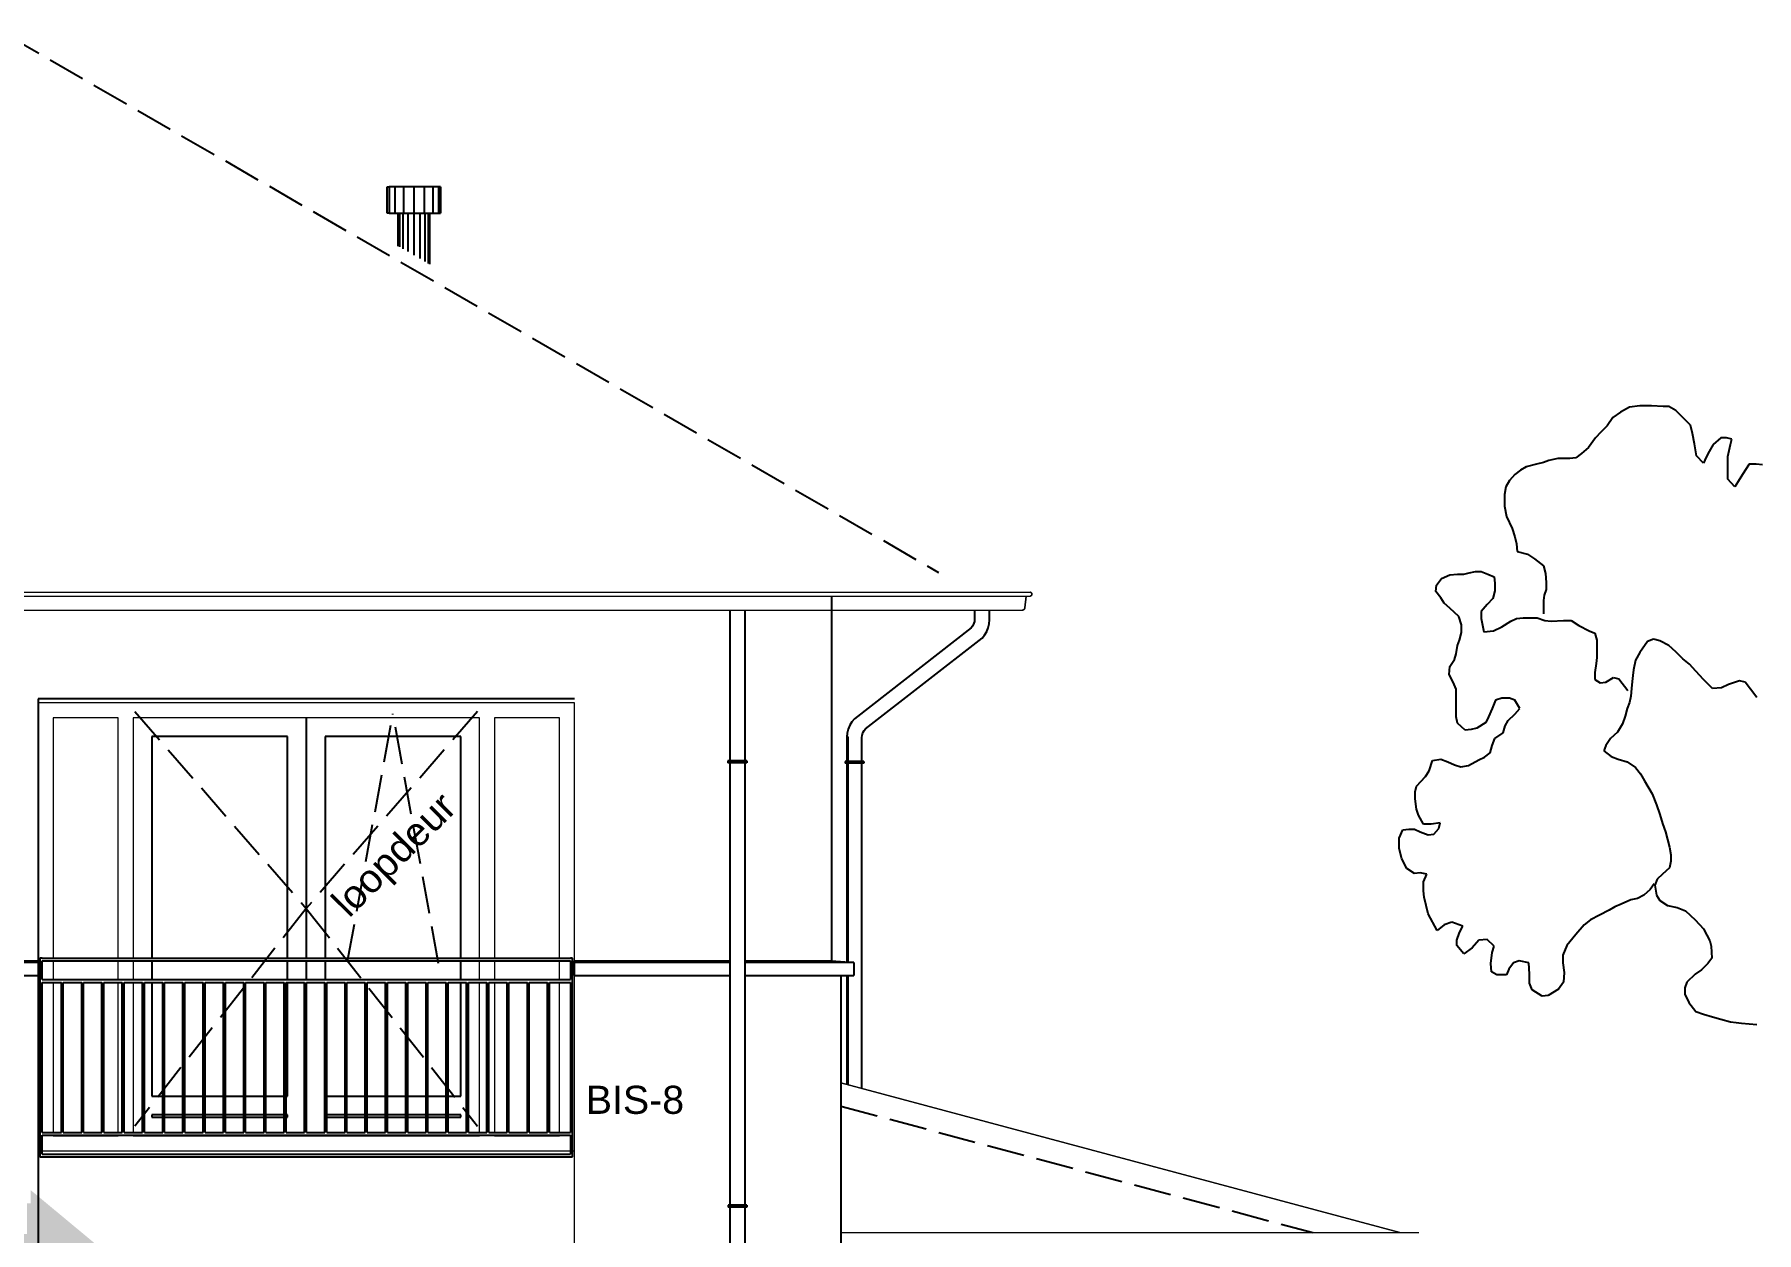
# Model space of a CAD drawing. Header units: millimetres. Extents: x 0 to 1200, y 0 to 841.
# Drawn here: x 693.2 to 785, y 697.4 to 761.3 of the extents above; entities that cross this region are included whole.
import ezdxf

# ---------------------------------------------------------------- set-up
doc = ezdxf.new("R2010")
doc.units = ezdxf.units.MM
doc.linetypes.add('PUNKT2_S9', pattern=[1, 0, -1])
doc.linetypes.add('VERDECKT2_S2', pattern=[2.7, 2, -0.7])
doc.layers.add('Standard', color=7, linetype='Continuous', lineweight=25)
doc.styles.add('ARIAL', font='arial.ttf')

msp = doc.modelspace()

# ---------------------------------------------------------------- hatches: boundary and pattern name
at = {"layer": 'Standard', "linetype": 'PUNKT2_S9', "lineweight": 25}
h = msp.add_hatch(color=8, dxfattribs=at)
h.paths.add_polyline_path([(673.168, 697.363), (673.168, 675.503), (673.368, 675.503), (673.368, 697.363)])
h.paths.add_polyline_path([(688.858, 697.361), (674.168, 697.363), (674.168, 675.503), (688.858, 675.503)])
h.paths.add_polyline_path([(690.278, 697.361), (690.278, 675.503), (691.188, 675.503), (691.188, 672.11), (694.441, 672.158), (700.014, 671.965), (700.014, 693.856), (692.978, 699.703), (692.978, 699.003), (692.778, 699.001), (692.778, 697.361)])

# ---------------------------------------------------------------- linework, layer by layer
at = {"layer": 'Standard', "color": 5, "linetype": 'VERDECKT2_S2', "lineweight": -3}
msp.add_line((691.668, 761.347), (741.368, 732.652), dxfattribs=at)
at = {"layer": 'Standard', "color": 59, "linetype": 'Continuous', "lineweight": -3}
for p, q in [((711.97, 751.815), (711.97, 753.215)), ((711.97, 753.215), (712.079, 753.215)), ((712.079, 753.215), (712.079, 751.815)), ((712.388, 753.215), (712.079, 753.215)), ((712.388, 753.215), (712.388, 751.815)), ((712.852, 753.215), (712.388, 753.215)), ((713.4, 753.215), (712.852, 753.215)), ((712.852, 753.215), (712.852, 751.815)), ((713.947, 753.215), (713.4, 753.215)), ((713.4, 753.215), (713.4, 751.815)), ((713.947, 753.215), (713.947, 751.815)), ((714.411, 753.215), (713.947, 753.215)), ((714.411, 753.215), (714.411, 751.815)), ((714.721, 753.215), (714.411, 753.215)), ((714.83, 753.215), (714.721, 753.215)), ((714.721, 753.215), (714.721, 751.815)), ((714.83, 753.215), (714.83, 751.815)), ((712.079, 751.815), (711.97, 751.815)), ((712.079, 751.815), (712.388, 751.815)), ((712.388, 751.815), (712.852, 751.815)), ((712.57, 750.059), (712.57, 751.815)), ((712.633, 751.815), (712.633, 750.022)), ((712.813, 751.815), (712.813, 749.918)), ((712.852, 751.815), (713.4, 751.815)), ((713.082, 751.815), (713.082, 749.763)), ((713.4, 751.815), (713.4, 749.58)), ((713.4, 751.815), (713.947, 751.815)), ((713.717, 751.815), (713.717, 749.396)), ((713.947, 751.815), (714.411, 751.815)), ((713.987, 751.815), (713.987, 749.241)), ((714.166, 751.815), (714.166, 749.137)), ((714.23, 751.815), (714.23, 749.1)), ((714.411, 751.815), (714.721, 751.815)), ((714.721, 751.815), (714.83, 751.815)), ((693.586, 712.083), (693.466, 712.083)), ((693.466, 712.083), (693.466, 701.483)), ((693.586, 712.083), (721.746, 712.083)), ((693.586, 711.933), (721.746, 711.933)), ((693.586, 710.933), (693.586, 711.933)), ((721.866, 712.083), (721.746, 712.083)), ((721.746, 711.933), (721.746, 710.933)), ((721.866, 701.483), (721.866, 712.083)), ((693.586, 710.933), (721.746, 710.933)), ((693.586, 710.783), (694.613, 710.783)), ((693.586, 702.783), (693.586, 710.783)), ((694.613, 702.783), (694.613, 710.783)), ((694.713, 710.783), (695.693, 710.783)), ((694.713, 702.783), (694.713, 710.783)), ((695.693, 702.783), (695.693, 710.783)), ((695.793, 710.783), (696.773, 710.783)), ((695.793, 702.783), (695.793, 710.783)), ((696.773, 702.783), (696.773, 710.783)), ((696.873, 710.783), (697.853, 710.783)), ((696.873, 702.783), (696.873, 710.783)), ((697.853, 702.783), (697.853, 710.783)), ((697.953, 710.783), (698.933, 710.783)), ((697.953, 702.783), (697.953, 710.783)), ((698.933, 702.783), (698.933, 710.783)), ((699.033, 710.783), (700.013, 710.783)), ((699.033, 702.783), (699.033, 710.783)), ((700.013, 702.783), (700.013, 710.783)), ((700.113, 710.783), (701.093, 710.783)), ((700.113, 702.783), (700.113, 710.783)), ((701.093, 702.783), (701.093, 710.783)), ((701.193, 710.783), (702.173, 710.783)), ((701.193, 702.783), (701.193, 710.783)), ((702.173, 702.783), (702.173, 710.783)), ((702.273, 710.783), (703.253, 710.783)), ((702.273, 702.783), (702.273, 710.783)), ((703.253, 702.783), (703.253, 710.783)), ((703.353, 710.783), (704.333, 710.783)), ((703.353, 702.783), (703.353, 710.783)), ((704.333, 702.783), (704.333, 710.783)), ((704.433, 710.783), (705.413, 710.783)), ((704.433, 702.783), (704.433, 710.783)), ((705.413, 702.783), (705.413, 710.783)), ((705.513, 710.783), (706.493, 710.783)), ((705.513, 702.783), (705.513, 710.783)), ((706.493, 702.783), (706.493, 710.783)), ((706.593, 710.783), (707.573, 710.783)), ((706.593, 702.783), (706.593, 710.783)), ((707.573, 702.783), (707.573, 710.783)), ((707.673, 710.783), (708.653, 710.783)), ((707.673, 702.783), (707.673, 710.783)), ((708.653, 702.783), (708.653, 710.783)), ((708.753, 710.783), (709.733, 710.783)), ((708.753, 702.783), (708.753, 710.783)), ((709.733, 702.783), (709.733, 710.783)), ((709.833, 710.783), (710.813, 710.783)), ((709.833, 702.783), (709.833, 710.783)), ((710.813, 702.783), (710.813, 710.783)), ((710.913, 710.783), (711.893, 710.783)), ((710.913, 702.783), (710.913, 710.783)), ((711.893, 702.783), (711.893, 710.783)), ((711.993, 710.783), (712.973, 710.783)), ((711.993, 702.783), (711.993, 710.783)), ((712.973, 702.783), (712.973, 710.783)), ((713.073, 710.783), (714.053, 710.783)), ((713.073, 702.783), (713.073, 710.783)), ((714.053, 702.783), (714.053, 710.783)), ((714.153, 710.783), (715.133, 710.783)), ((714.153, 702.783), (714.153, 710.783)), ((715.133, 702.783), (715.133, 710.783)), ((715.233, 710.783), (716.213, 710.783)), ((715.233, 702.783), (715.233, 710.783)), ((716.213, 702.783), (716.213, 710.783)), ((716.313, 710.783), (717.293, 710.783)), ((716.313, 702.783), (716.313, 710.783)), ((717.293, 702.783), (717.293, 710.783)), ((717.393, 710.783), (718.373, 710.783)), ((717.393, 702.783), (717.393, 710.783)), ((718.373, 702.783), (718.373, 710.783)), ((718.473, 710.783), (719.453, 710.783)), ((718.473, 702.783), (718.473, 710.783)), ((719.453, 702.783), (719.453, 710.783)), ((719.553, 710.783), (720.533, 710.783)), ((719.553, 702.783), (719.553, 710.783)), ((720.533, 702.783), (720.533, 710.783)), ((720.633, 710.783), (721.746, 710.783)), ((720.633, 702.783), (720.633, 710.783)), ((721.746, 710.783), (721.746, 702.783)), ((693.586, 702.783), (694.613, 702.783)), ((693.586, 702.633), (721.746, 702.633)), ((693.586, 701.633), (693.586, 702.633)), ((694.713, 702.783), (695.693, 702.783)), ((695.793, 702.783), (696.773, 702.783)), ((696.873, 702.783), (697.853, 702.783)), ((697.953, 702.783), (698.933, 702.783)), ((699.033, 702.783), (700.013, 702.783)), ((700.113, 702.783), (701.093, 702.783)), ((701.193, 702.783), (702.173, 702.783)), ((702.273, 702.783), (703.253, 702.783)), ((703.353, 702.783), (704.333, 702.783)), ((704.433, 702.783), (705.413, 702.783)), ((705.513, 702.783), (706.493, 702.783)), ((706.593, 702.783), (707.573, 702.783)), ((707.673, 702.783), (708.653, 702.783)), ((708.753, 702.783), (709.733, 702.783)), ((709.833, 702.783), (710.813, 702.783)), ((710.913, 702.783), (711.893, 702.783)), ((711.993, 702.783), (712.973, 702.783)), ((713.073, 702.783), (714.053, 702.783)), ((714.153, 702.783), (715.133, 702.783)), ((715.233, 702.783), (716.213, 702.783)), ((716.313, 702.783), (717.293, 702.783)), ((717.393, 702.783), (718.373, 702.783)), ((718.473, 702.783), (719.453, 702.783)), ((719.553, 702.783), (720.533, 702.783)), ((720.633, 702.783), (721.746, 702.783)), ((721.746, 702.633), (721.746, 701.633)), ((693.466, 701.483), (693.586, 701.483)), ((693.586, 701.633), (721.746, 701.633)), ((693.586, 701.483), (721.746, 701.483)), ((721.746, 701.483), (721.866, 701.483))]:
    msp.add_line(p, q, dxfattribs=at)
at = {"layer": 'Standard', "color": 7, "linetype": 'Continuous', "lineweight": -3}
for p, q in [((777.726, 741.207), (777.319, 740.91)), ((778.207, 741.465), (777.726, 741.207)), ((778.761, 741.54), (778.207, 741.465)), ((779.389, 741.54), (778.761, 741.54)), ((780.017, 741.501), (779.389, 741.54)), ((780.313, 741.501), (780.017, 741.501)), ((780.683, 741.281), (780.313, 741.501)), ((781.459, 740.505), (780.683, 741.281)), ((776.691, 740.133), (776.396, 739.839)), ((777.023, 740.466), (776.691, 740.133)), ((777.319, 740.91), (777.023, 740.466)), ((781.569, 740.061), (781.459, 740.505)), ((781.681, 739.506), (781.569, 740.061)), ((776.027, 739.321), (775.656, 738.988)), ((776.396, 739.839), (776.027, 739.321)), ((781.791, 738.878), (781.681, 739.506)), ((782.679, 739.47), (782.457, 739.101)), ((783.085, 739.839), (782.679, 739.47)), ((783.381, 739.839), (783.085, 739.839)), ((783.677, 739.764), (783.381, 739.839)), ((783.455, 738.84), (783.602, 739.47)), ((783.602, 739.47), (783.677, 739.764)), ((772.7, 738.286), (772.404, 738.102)), ((773.255, 738.435), (772.7, 738.286)), ((773.624, 738.509), (773.255, 738.435)), ((773.919, 738.619), (773.624, 738.509)), ((774.4, 738.729), (773.919, 738.619)), ((774.733, 738.729), (774.4, 738.729)), ((775.029, 738.729), (774.733, 738.729)), ((775.362, 738.768), (775.029, 738.729)), ((775.656, 738.988), (775.362, 738.768)), ((782.161, 738.471), (781.791, 738.878)), ((782.309, 738.804), (782.161, 738.471)), ((782.457, 739.101), (782.309, 738.804)), ((783.455, 738.063), (783.455, 738.84)), ((784.6, 738.435), (784.231, 737.879)), ((784.97, 738.435), (784.6, 738.435)), ((785.302, 738.399), (784.97, 738.435)), ((771.812, 737.548), (771.629, 737.215)), ((772.108, 737.879), (771.812, 737.548)), ((772.404, 738.102), (772.108, 737.879)), ((783.455, 737.622), (783.455, 738.063)), ((783.824, 737.215), (783.455, 737.622)), ((784.008, 737.51), (783.824, 737.215)), ((784.231, 737.879), (784.008, 737.51)), ((771.629, 737.215), (771.555, 736.808)), ((771.555, 736.808), (771.555, 736.18)), ((771.555, 736.18), (771.665, 735.627)), ((771.665, 735.627), (771.961, 734.997)), ((771.961, 734.997), (772.108, 734.553)), ((772.108, 734.553), (772.182, 734.184)), ((772.182, 734.184), (772.22, 733.777)), ((772.22, 733.777), (772.774, 733.629)), ((772.774, 733.629), (773.143, 733.372)), ((769.669, 732.632), (770.002, 732.706)), ((770.002, 732.706), (770.298, 732.706)), ((770.298, 732.706), (770.667, 732.558)), ((773.143, 733.372), (773.624, 733.001)), ((773.624, 733.001), (773.735, 732.596)), ((767.896, 731.635), (767.933, 731.966)), ((767.933, 731.966), (768.191, 732.337)), ((768.191, 732.337), (768.635, 732.522)), ((768.635, 732.522), (769.041, 732.558)), ((769.041, 732.558), (769.374, 732.558)), ((769.374, 732.558), (769.669, 732.632)), ((770.667, 732.558), (771, 732.411)), ((771, 732.411), (771.037, 732.076)), ((771.037, 732.076), (771.037, 731.671)), ((773.735, 732.596), (773.772, 732.114)), ((773.772, 732.114), (773.772, 731.745)), ((768.154, 731.302), (767.896, 731.635)), ((768.339, 731.007), (768.154, 731.302)), ((768.635, 730.746), (768.339, 731.007)), ((770.63, 730.933), (770.298, 730.562)), ((770.926, 731.264), (770.63, 730.933)), ((771.037, 731.671), (770.926, 731.264)), ((773.661, 731.448), (773.624, 731.154)), ((773.624, 731.154), (773.624, 730.785)), ((773.772, 731.745), (773.661, 731.448)), ((730.265, 730.163), (730.265, 730.643)), ((730.265, 730.006), (730.265, 730.163)), ((730.265, 729.854), (730.265, 730.006)), ((731.065, 730.163), (731.065, 730.643)), ((731.065, 730.006), (731.065, 730.163)), ((731.065, 729.854), (731.065, 730.006)), ((743.266, 729.948), (743.23, 729.861)), ((743.288, 730.039), (743.266, 729.948)), ((743.296, 730.149), (743.288, 730.039)), ((743.296, 730.643), (743.296, 730.149)), ((744.08, 729.914), (744.096, 730.117)), ((744.096, 730.117), (744.096, 730.643)), ((769.116, 730.303), (768.635, 730.746)), ((769.263, 729.86), (769.116, 730.303)), ((770.298, 730.562), (770.298, 730.193)), ((770.298, 730.193), (770.445, 729.491)), ((771.406, 729.75), (771.887, 730.044)), ((771.887, 730.044), (772.182, 730.193)), ((772.182, 730.193), (772.551, 730.231)), ((772.551, 730.231), (772.996, 730.231)), ((772.996, 730.231), (773.292, 730.231)), ((773.292, 730.231), (773.698, 730.083)), ((773.624, 730.785), (773.624, 730.452)), ((773.698, 730.083), (774.031, 730.044)), ((774.031, 730.044), (774.696, 730.083)), ((774.696, 730.083), (775.102, 730.083)), ((775.102, 730.083), (775.509, 729.824)), ((730.265, 729.709), (730.265, 729.854)), ((730.265, 729.575), (730.265, 729.709)), ((730.265, 729.455), (730.265, 729.575)), ((730.265, 724.604), (730.265, 729.455)), ((731.065, 729.709), (731.065, 729.854)), ((731.065, 729.575), (731.065, 729.709)), ((731.065, 729.455), (731.065, 729.575)), ((731.065, 724.604), (731.065, 729.455)), ((743.11, 729.697), (736.887, 724.846)), ((737.475, 724.302), (743.698, 729.154)), ((743.181, 729.781), (743.11, 729.697)), ((743.23, 729.861), (743.181, 729.781)), ((743.698, 729.154), (743.83, 729.309)), ((743.83, 729.309), (743.945, 729.497)), ((743.945, 729.497), (744.029, 729.7)), ((744.029, 729.7), (744.08, 729.914)), ((769.041, 728.753), (769.152, 729.048)), ((769.152, 729.048), (769.263, 729.455)), ((769.263, 729.455), (769.263, 729.86)), ((770.445, 729.491), (770.963, 729.529)), ((770.963, 729.529), (771.406, 729.75)), ((775.509, 729.824), (776.064, 729.529)), ((776.064, 729.529), (776.358, 729.417)), ((776.358, 729.417), (776.47, 729.048)), ((776.47, 729.048), (776.47, 728.492)), ((779.501, 729.084), (779.168, 728.973)), ((779.834, 729.009), (779.501, 729.084)), ((768.893, 728.013), (768.967, 728.307)), ((768.967, 728.307), (769.041, 728.753)), ((776.47, 728.123), (776.433, 727.79)), ((776.47, 728.492), (776.47, 728.123)), ((778.761, 728.382), (778.539, 727.977)), ((779.168, 728.973), (778.761, 728.382)), ((780.313, 728.753), (779.834, 729.009)), ((780.683, 728.418), (780.313, 728.753)), ((781.052, 728.051), (780.683, 728.418)), ((768.598, 727.2), (768.635, 727.641)), ((768.82, 726.793), (768.598, 727.2)), ((768.635, 727.641), (768.893, 728.013)), ((776.433, 727.79), (776.358, 727.311)), ((776.358, 727.311), (776.358, 726.939)), ((778.428, 727.459), (778.391, 727.162)), ((778.539, 727.977), (778.428, 727.459)), ((781.422, 727.754), (781.052, 728.051)), ((781.755, 727.385), (781.422, 727.754)), ((782.161, 726.939), (781.755, 727.385)), ((768.967, 726.424), (768.82, 726.793)), ((768.967, 726.127), (768.967, 726.424)), ((776.358, 726.939), (776.654, 726.755)), ((776.654, 726.755), (776.95, 726.793)), ((776.95, 726.793), (777.356, 727.052)), ((777.356, 727.052), (777.652, 726.978)), ((777.652, 726.978), (778.133, 726.35)), ((778.318, 726.46), (778.281, 726.053)), ((778.354, 726.829), (778.318, 726.46)), ((778.391, 727.162), (778.354, 726.829)), ((782.642, 726.46), (782.161, 726.939)), ((783.122, 726.498), (782.642, 726.46)), ((783.492, 726.683), (783.122, 726.498)), ((784.083, 726.865), (783.492, 726.683)), ((784.379, 726.793), (784.083, 726.865)), ((784.674, 726.424), (784.379, 726.793)), ((785.007, 725.979), (784.674, 726.424)), ((768.967, 725.722), (768.967, 726.127)), ((768.967, 725.351), (768.967, 725.722)), ((768.967, 724.946), (768.967, 725.351)), ((770.89, 725.387), (770.704, 724.946)), ((771.073, 725.832), (770.89, 725.387)), ((771.406, 725.943), (771.073, 725.832)), ((771.812, 725.943), (771.406, 725.943)), ((772.108, 725.832), (771.812, 725.943)), ((772.368, 725.387), (772.108, 725.832)), ((772.108, 725.092), (772.368, 725.387)), ((778.095, 725.387), (777.985, 724.982)), ((778.207, 725.722), (778.095, 725.387)), ((778.281, 726.053), (778.207, 725.722)), ((730.265, 724.485), (730.265, 724.604)), ((730.265, 724.351), (730.265, 724.485)), ((731.065, 724.485), (731.065, 724.604)), ((731.065, 724.351), (731.065, 724.485)), ((736.639, 724.503), (736.555, 724.3)), ((736.754, 724.691), (736.639, 724.503)), ((736.887, 724.846), (736.754, 724.691)), ((769.041, 724.613), (768.967, 724.946)), ((769.448, 724.244), (769.041, 724.613)), ((770.557, 724.649), (770.076, 724.354)), ((770.704, 724.946), (770.557, 724.649)), ((771.48, 724.095), (771.592, 724.464)), ((771.592, 724.464), (771.739, 724.759)), ((771.739, 724.759), (772.108, 725.092)), ((777.837, 724.575), (777.579, 724.131)), ((777.985, 724.982), (777.837, 724.575)), ((730.265, 724.206), (730.265, 724.351)), ((730.265, 724.053), (730.265, 724.206)), ((730.265, 723.897), (730.265, 724.053)), ((730.265, 722.603), (730.265, 723.897)), ((731.065, 724.206), (731.065, 724.351)), ((731.065, 724.053), (731.065, 724.206)), ((731.065, 723.897), (731.065, 724.053)), ((731.065, 722.603), (731.065, 723.897)), ((736.504, 724.086), (736.488, 723.883)), ((736.488, 723.883), (736.488, 722.573)), ((736.555, 724.3), (736.504, 724.086)), ((736.564, 723.88), (736.531, 723.881)), ((736.531, 722.573), (736.531, 723.881)), ((736.564, 722.573), (736.564, 723.88)), ((737.288, 723.851), (737.296, 723.961)), ((737.288, 722.573), (737.288, 723.851)), ((737.296, 723.961), (737.318, 724.052)), ((737.318, 724.052), (737.354, 724.139)), ((737.354, 724.139), (737.403, 724.219)), ((737.403, 724.219), (737.475, 724.302)), ((769.781, 724.28), (769.448, 724.244)), ((770.076, 724.354), (769.781, 724.28)), ((770.89, 723.429), (771.037, 723.798)), ((771.037, 723.798), (771.48, 724.095)), ((777.209, 723.798), (776.95, 723.429)), ((777.579, 724.131), (777.209, 723.798)), ((730.147, 722.603), (730.147, 722.503)), ((730.154, 722.603), (730.147, 722.603)), ((730.172, 722.603), (730.154, 722.603)), ((730.202, 722.603), (730.172, 722.603)), ((730.243, 722.603), (730.202, 722.603)), ((730.294, 722.603), (730.243, 722.603)), ((730.354, 722.603), (730.294, 722.603)), ((730.42, 722.603), (730.354, 722.603)), ((730.493, 722.603), (730.42, 722.603)), ((730.569, 722.603), (730.493, 722.603)), ((730.647, 722.603), (730.569, 722.603)), ((730.726, 722.603), (730.647, 722.603)), ((730.802, 722.603), (730.726, 722.603)), ((730.874, 722.603), (730.802, 722.603)), ((730.941, 722.603), (730.874, 722.603)), ((731.001, 722.603), (730.941, 722.603)), ((731.052, 722.603), (731.001, 722.603)), ((731.093, 722.603), (731.052, 722.603)), ((731.123, 722.603), (731.093, 722.603)), ((731.141, 722.603), (731.123, 722.603)), ((731.147, 722.603), (731.141, 722.603)), ((731.147, 722.603), (731.147, 722.503)), ((767.526, 722.064), (767.711, 722.617)), ((767.711, 722.617), (768.154, 722.691)), ((768.154, 722.691), (768.524, 722.543)), ((769.632, 722.358), (770.187, 722.653)), ((770.187, 722.653), (770.483, 722.802)), ((770.483, 722.802), (770.778, 723.022)), ((770.778, 723.022), (770.89, 723.429)), ((776.95, 723.429), (776.84, 723.135)), ((776.84, 723.135), (777.246, 722.84)), ((777.246, 722.84), (777.615, 722.691)), ((777.615, 722.691), (778.095, 722.543)), ((730.154, 722.503), (730.147, 722.503)), ((730.172, 722.503), (730.154, 722.503)), ((730.202, 722.503), (730.172, 722.503)), ((730.243, 722.503), (730.202, 722.503)), ((730.294, 722.503), (730.243, 722.503)), ((730.265, 711.853), (730.265, 722.503)), ((730.354, 722.503), (730.294, 722.503)), ((730.42, 722.503), (730.354, 722.503)), ((730.493, 722.503), (730.42, 722.503)), ((730.569, 722.503), (730.493, 722.503)), ((730.647, 722.503), (730.569, 722.503)), ((730.726, 722.503), (730.647, 722.503)), ((730.802, 722.503), (730.726, 722.503)), ((730.874, 722.503), (730.802, 722.503)), ((730.941, 722.503), (730.874, 722.503)), ((731.001, 722.503), (730.941, 722.503)), ((731.052, 722.503), (731.001, 722.503)), ((731.093, 722.503), (731.052, 722.503)), ((731.065, 711.853), (731.065, 722.503)), ((731.123, 722.503), (731.093, 722.503)), ((731.141, 722.503), (731.123, 722.503)), ((731.147, 722.503), (731.141, 722.503)), ((736.392, 722.573), (736.392, 722.473)), ((736.398, 722.573), (736.392, 722.573)), ((736.398, 722.473), (736.392, 722.473)), ((736.416, 722.573), (736.398, 722.573)), ((736.416, 722.473), (736.398, 722.473)), ((736.446, 722.573), (736.416, 722.573)), ((736.446, 722.473), (736.416, 722.473)), ((736.487, 722.573), (736.446, 722.573)), ((736.487, 722.473), (736.446, 722.473)), ((736.538, 722.573), (736.487, 722.573)), ((736.538, 722.473), (736.487, 722.473)), ((736.488, 722.473), (736.488, 711.882)), ((736.531, 711.879), (736.531, 722.473)), ((736.598, 722.573), (736.538, 722.573)), ((736.598, 722.473), (736.538, 722.473)), ((736.564, 711.877), (736.564, 722.473)), ((736.665, 722.573), (736.598, 722.573)), ((736.665, 722.473), (736.598, 722.473)), ((736.737, 722.573), (736.665, 722.573)), ((736.737, 722.473), (736.665, 722.473)), ((736.814, 722.573), (736.737, 722.573)), ((736.814, 722.473), (736.737, 722.473)), ((736.892, 722.573), (736.814, 722.573)), ((736.892, 722.473), (736.814, 722.473)), ((736.97, 722.573), (736.892, 722.573)), ((736.97, 722.473), (736.892, 722.473)), ((737.046, 722.573), (736.97, 722.573)), ((737.046, 722.473), (736.97, 722.473)), ((737.119, 722.573), (737.046, 722.573)), ((737.119, 722.473), (737.046, 722.473)), ((737.186, 722.573), (737.119, 722.573)), ((737.186, 722.473), (737.119, 722.473)), ((737.245, 722.573), (737.186, 722.573)), ((737.245, 722.473), (737.186, 722.473)), ((737.296, 722.573), (737.245, 722.573)), ((737.296, 722.473), (737.245, 722.473)), ((737.288, 705.128), (737.288, 722.473)), ((737.337, 722.573), (737.296, 722.573)), ((737.337, 722.473), (737.296, 722.473)), ((737.367, 722.573), (737.337, 722.573)), ((737.367, 722.473), (737.337, 722.473)), ((737.386, 722.573), (737.367, 722.573)), ((737.386, 722.473), (737.367, 722.473)), ((737.392, 722.573), (737.386, 722.573)), ((737.392, 722.473), (737.386, 722.473)), ((737.392, 722.573), (737.392, 722.473)), ((766.861, 721.249), (767.342, 721.767)), ((767.342, 721.767), (767.526, 722.064)), ((768.524, 722.543), (768.893, 722.394)), ((768.893, 722.394), (769.226, 722.284)), ((769.226, 722.284), (769.632, 722.358)), ((778.095, 722.543), (778.539, 722.248)), ((778.539, 722.248), (778.797, 721.915)), ((778.797, 721.915), (779.02, 721.544)), ((766.787, 720.952), (766.861, 721.249)), ((766.787, 720.585), (766.787, 720.952)), ((779.02, 721.544), (779.426, 720.842)), ((779.426, 720.842), (779.648, 720.25)), ((766.861, 720.03), (766.787, 720.585)), ((766.971, 719.697), (766.861, 720.03)), ((779.648, 720.25), (779.834, 719.735)), ((766.122, 718.92), (766.454, 718.959)), ((766.454, 718.959), (766.75, 718.959)), ((766.75, 718.959), (767.046, 718.81)), ((767.23, 719.217), (766.971, 719.697)), ((767.637, 719.217), (767.23, 719.217)), ((768.117, 719.289), (767.637, 719.217)), ((767.785, 718.698), (768.044, 718.995)), ((768.044, 718.995), (768.117, 719.289)), ((779.834, 719.735), (779.981, 719.253)), ((779.981, 719.253), (780.128, 718.81)), ((765.936, 718.477), (766.122, 718.92)), ((765.936, 717.924), (765.936, 718.477)), ((767.046, 718.81), (767.489, 718.662)), ((767.489, 718.662), (767.785, 718.698)), ((780.128, 718.81), (780.24, 718.403)), ((780.24, 718.403), (780.35, 717.996)), ((766.085, 717.368), (765.936, 717.924)), ((766.344, 716.853), (766.085, 717.368)), ((780.35, 717.996), (780.424, 717.591)), ((780.424, 717.258), (780.35, 716.889)), ((780.424, 717.591), (780.424, 717.258)), ((766.75, 716.592), (766.344, 716.853)), ((767.046, 716.63), (766.75, 716.592)), ((767.415, 716.556), (767.046, 716.63)), ((767.23, 716.151), (767.415, 716.556)), ((779.685, 716.297), (779.574, 715.964)), ((779.981, 716.556), (779.685, 716.297)), ((780.35, 716.889), (779.981, 716.556)), ((767.23, 715.669), (767.23, 716.151)), ((767.267, 715.336), (767.23, 715.669)), ((767.489, 714.45), (767.267, 715.336)), ((778.65, 715.262), (778.281, 715.188)), ((778.983, 715.446), (778.65, 715.262)), ((779.315, 715.741), (778.983, 715.446)), ((779.538, 716.038), (779.315, 715.741)), ((779.574, 715.964), (779.648, 715.446)), ((779.648, 715.446), (779.834, 715.152)), ((767.969, 713.561), (767.489, 714.45)), ((776.617, 714.375), (776.137, 714.117)), ((777.135, 714.634), (776.617, 714.375)), ((777.431, 714.819), (777.135, 714.634)), ((777.762, 714.965), (777.431, 714.819)), ((778.281, 715.188), (777.762, 714.965)), ((779.834, 715.152), (780.24, 714.893)), ((780.24, 714.893), (780.756, 714.783)), ((780.756, 714.783), (781.2, 714.598)), ((781.2, 714.598), (781.718, 714.117)), ((768.339, 713.858), (767.969, 713.561)), ((768.746, 714.006), (768.339, 713.858)), ((769.337, 713.784), (768.746, 714.006)), ((769.004, 713.046), (769.152, 713.451)), ((769.152, 713.451), (769.337, 713.784)), ((775.805, 713.858), (775.362, 713.34)), ((776.137, 714.117), (775.805, 713.858)), ((781.718, 714.117), (782.161, 713.635)), ((782.161, 713.635), (782.346, 713.304)), ((769.004, 712.749), (769.004, 713.046)), ((769.374, 712.305), (769.004, 712.749)), ((769.818, 712.638), (769.374, 712.305)), ((770.187, 713.046), (769.818, 712.638)), ((770.63, 713.082), (770.187, 713.046)), ((771, 712.713), (770.63, 713.082)), ((770.89, 712.38), (771, 712.713)), ((774.88, 712.749), (774.659, 712.231)), ((775.362, 713.34), (774.88, 712.749)), ((782.346, 713.304), (782.494, 713.007)), ((782.494, 713.007), (782.567, 712.713)), ((782.567, 712.713), (782.604, 712.083)), ((730.265, 698.903), (730.265, 711.853)), ((731.065, 698.903), (731.065, 711.853)), ((770.816, 711.788), (770.89, 712.38)), ((770.853, 711.345), (770.816, 711.788)), ((772.035, 711.826), (771.776, 711.493)), ((772.331, 711.936), (772.035, 711.826)), ((772.847, 711.826), (772.331, 711.936)), ((772.884, 711.234), (772.847, 711.826)), ((774.659, 712.231), (774.659, 711.826)), ((774.659, 711.826), (774.733, 711.306)), ((782.383, 711.788), (782.051, 711.455)), ((782.604, 712.083), (782.383, 711.788)), ((736.488, 711.153), (736.488, 705.342)), ((736.531, 705.33), (736.531, 711.153)), ((736.564, 705.322), (736.564, 711.153)), ((771.147, 711.196), (770.853, 711.345)), ((771.665, 711.196), (771.147, 711.196)), ((771.776, 711.493), (771.665, 711.196)), ((772.884, 710.753), (772.884, 711.234)), ((773.033, 710.384), (772.884, 710.753)), ((774.696, 710.791), (774.437, 710.42)), ((774.733, 711.306), (774.696, 710.791)), ((781.275, 710.791), (781.163, 710.494)), ((781.718, 711.234), (781.275, 710.791)), ((782.051, 711.455), (781.718, 711.234)), ((773.55, 710.051), (773.033, 710.384)), ((773.883, 710.089), (773.55, 710.051)), ((774.437, 710.42), (773.883, 710.089)), ((781.163, 710.494), (781.163, 710.163)), ((781.163, 710.163), (781.385, 709.718)), ((781.385, 709.718), (781.755, 709.239)), ((781.755, 709.239), (782.161, 709.09)), ((782.161, 709.09), (782.642, 708.942)), ((782.642, 708.942), (783.085, 708.831)), ((783.085, 708.831), (783.602, 708.685)), ((783.602, 708.685), (783.898, 708.647)), ((783.898, 708.647), (784.194, 708.611)), ((784.194, 708.611), (784.6, 708.573)), ((784.6, 708.573), (785.007, 708.537)), ((730.165, 698.903), (730.158, 698.903)), ((730.158, 698.903), (730.158, 698.803)), ((730.165, 698.803), (730.158, 698.803)), ((730.183, 698.903), (730.165, 698.903)), ((730.183, 698.803), (730.165, 698.803)), ((730.213, 698.903), (730.183, 698.903)), ((730.213, 698.803), (730.183, 698.803)), ((730.254, 698.903), (730.213, 698.903)), ((730.254, 698.803), (730.213, 698.803)), ((730.305, 698.903), (730.254, 698.903)), ((730.305, 698.803), (730.254, 698.803)), ((730.265, 676.403), (730.265, 698.803)), ((730.364, 698.903), (730.305, 698.903)), ((730.364, 698.803), (730.305, 698.803)), ((730.431, 698.903), (730.364, 698.903)), ((730.431, 698.803), (730.364, 698.803)), ((730.504, 698.903), (730.431, 698.903)), ((730.504, 698.803), (730.431, 698.803)), ((730.58, 698.903), (730.504, 698.903)), ((730.58, 698.803), (730.504, 698.803)), ((730.658, 698.903), (730.58, 698.903)), ((730.658, 698.803), (730.58, 698.803)), ((730.737, 698.903), (730.658, 698.903)), ((730.737, 698.803), (730.658, 698.803)), ((730.813, 698.903), (730.737, 698.903)), ((730.813, 698.803), (730.737, 698.803)), ((730.885, 698.903), (730.813, 698.903)), ((730.885, 698.803), (730.813, 698.803)), ((730.952, 698.903), (730.885, 698.903)), ((730.952, 698.803), (730.885, 698.803)), ((731.012, 698.903), (730.952, 698.903)), ((731.012, 698.803), (730.952, 698.803)), ((731.063, 698.903), (731.012, 698.903)), ((731.063, 698.803), (731.012, 698.803)), ((731.104, 698.903), (731.063, 698.903)), ((731.104, 698.803), (731.063, 698.803)), ((731.065, 676.403), (731.065, 698.803)), ((731.134, 698.903), (731.104, 698.903)), ((731.134, 698.803), (731.104, 698.803)), ((731.152, 698.903), (731.134, 698.903)), ((731.152, 698.803), (731.134, 698.803)), ((731.158, 698.903), (731.152, 698.903)), ((731.158, 698.803), (731.152, 698.803)), ((731.158, 698.903), (731.158, 698.803))]:
    msp.add_line(p, q, dxfattribs=at)
at = {"layer": 'Standard', "color": 9, "linetype": 'Continuous', "lineweight": 18}
for p, q in [((637.078, 731.593), (746.258, 731.593)), ((637.078, 731.393), (746.258, 731.393)), ((745.976, 730.763), (746.045, 731.393)), ((746.045, 731.393), (745.976, 730.763)), ((746.263, 731.593), (746.258, 731.593)), ((746.258, 731.593), (746.263, 731.593)), ((746.258, 731.393), (746.263, 731.393)), ((746.263, 731.393), (746.258, 731.393)), ((746.268, 731.593), (746.263, 731.593)), ((746.263, 731.593), (746.268, 731.593)), ((746.263, 731.393), (746.268, 731.394)), ((746.268, 731.394), (746.263, 731.393)), ((746.273, 731.592), (746.268, 731.593)), ((746.268, 731.593), (746.273, 731.592)), ((746.268, 731.394), (746.273, 731.394)), ((746.273, 731.394), (746.268, 731.394)), ((746.278, 731.591), (746.273, 731.592)), ((746.273, 731.592), (746.278, 731.591)), ((746.273, 731.394), (746.278, 731.395)), ((746.278, 731.395), (746.273, 731.394)), ((746.284, 731.59), (746.278, 731.591)), ((746.278, 731.591), (746.284, 731.59)), ((746.278, 731.395), (746.284, 731.397)), ((746.284, 731.397), (746.278, 731.395)), ((746.289, 731.588), (746.284, 731.59)), ((746.284, 731.59), (746.289, 731.588)), ((746.284, 731.397), (746.289, 731.398)), ((746.289, 731.398), (746.284, 731.397)), ((746.294, 731.587), (746.289, 731.588)), ((746.289, 731.588), (746.294, 731.587)), ((746.289, 731.398), (746.294, 731.4)), ((746.294, 731.4), (746.289, 731.398)), ((746.298, 731.585), (746.294, 731.587)), ((746.294, 731.587), (746.298, 731.585)), ((746.294, 731.4), (746.298, 731.402)), ((746.298, 731.402), (746.294, 731.4)), ((746.303, 731.582), (746.298, 731.585)), ((746.298, 731.585), (746.303, 731.582)), ((746.298, 731.402), (746.303, 731.404)), ((746.303, 731.404), (746.298, 731.402)), ((746.308, 731.58), (746.303, 731.582)), ((746.303, 731.582), (746.308, 731.58)), ((746.303, 731.404), (746.308, 731.407)), ((746.308, 731.407), (746.303, 731.404)), ((746.312, 731.577), (746.308, 731.58)), ((746.308, 731.58), (746.312, 731.577)), ((746.308, 731.407), (746.312, 731.409)), ((746.312, 731.409), (746.308, 731.407)), ((746.316, 731.574), (746.312, 731.577)), ((746.312, 731.577), (746.316, 731.574)), ((746.312, 731.409), (746.316, 731.412)), ((746.316, 731.412), (746.312, 731.409)), ((746.321, 731.571), (746.316, 731.574)), ((746.316, 731.574), (746.321, 731.571)), ((746.316, 731.412), (746.321, 731.415)), ((746.321, 731.415), (746.316, 731.412)), ((746.325, 731.567), (746.321, 731.571)), ((746.321, 731.571), (746.325, 731.567)), ((746.321, 731.415), (746.325, 731.419)), ((746.325, 731.419), (746.321, 731.415)), ((746.328, 731.564), (746.325, 731.567)), ((746.325, 731.567), (746.328, 731.564)), ((746.325, 731.419), (746.328, 731.422)), ((746.328, 731.422), (746.325, 731.419)), ((746.332, 731.56), (746.328, 731.564)), ((746.328, 731.564), (746.332, 731.56)), ((746.328, 731.422), (746.332, 731.426)), ((746.332, 731.426), (746.328, 731.422)), ((746.335, 731.556), (746.332, 731.56)), ((746.332, 731.56), (746.335, 731.556)), ((746.332, 731.426), (746.335, 731.43)), ((746.335, 731.43), (746.332, 731.426)), ((746.339, 731.552), (746.335, 731.556)), ((746.335, 731.556), (746.339, 731.552)), ((746.335, 731.43), (746.339, 731.434)), ((746.339, 731.434), (746.335, 731.43)), ((746.342, 731.548), (746.339, 731.552)), ((746.339, 731.552), (746.342, 731.548)), ((746.339, 731.434), (746.342, 731.439)), ((746.342, 731.439), (746.339, 731.434)), ((746.344, 731.543), (746.342, 731.548)), ((746.342, 731.548), (746.344, 731.543)), ((746.342, 731.439), (746.344, 731.443)), ((746.344, 731.443), (746.342, 731.439)), ((746.347, 731.539), (746.344, 731.543)), ((746.344, 731.543), (746.347, 731.539)), ((746.344, 731.443), (746.347, 731.448)), ((746.347, 731.448), (746.344, 731.443)), ((746.349, 731.534), (746.347, 731.539)), ((746.347, 731.539), (746.349, 731.534)), ((746.347, 731.448), (746.349, 731.452)), ((746.349, 731.452), (746.347, 731.448)), ((746.351, 731.529), (746.349, 731.534)), ((746.349, 731.534), (746.351, 731.529)), ((746.349, 731.452), (746.351, 731.457)), ((746.351, 731.457), (746.349, 731.452)), ((746.353, 731.524), (746.351, 731.529)), ((746.351, 731.529), (746.353, 731.524)), ((746.351, 731.457), (746.353, 731.462)), ((746.353, 731.462), (746.351, 731.457)), ((746.354, 731.519), (746.353, 731.524)), ((746.353, 731.524), (746.354, 731.519)), ((746.353, 731.462), (746.354, 731.467)), ((746.354, 731.467), (746.353, 731.462)), ((746.356, 731.514), (746.354, 731.519)), ((746.354, 731.519), (746.356, 731.514)), ((746.354, 731.467), (746.356, 731.472)), ((746.356, 731.472), (746.354, 731.467)), ((746.356, 731.509), (746.356, 731.514)), ((746.356, 731.514), (746.356, 731.509)), ((746.357, 731.504), (746.356, 731.509)), ((746.356, 731.509), (746.357, 731.504)), ((746.356, 731.478), (746.357, 731.483)), ((746.357, 731.483), (746.356, 731.478)), ((746.356, 731.472), (746.356, 731.478)), ((746.356, 731.478), (746.356, 731.472)), ((746.358, 731.498), (746.357, 731.504)), ((746.357, 731.504), (746.358, 731.498)), ((746.357, 731.483), (746.358, 731.488)), ((746.358, 731.488), (746.357, 731.483)), ((746.358, 731.493), (746.358, 731.498)), ((746.358, 731.498), (746.358, 731.493)), ((746.358, 731.488), (746.358, 731.493)), ((746.358, 731.493), (746.358, 731.488)), ((637.492, 730.643), (745.843, 730.643)), ((745.843, 730.643), (745.85, 730.643)), ((745.85, 730.643), (745.843, 730.643)), ((745.85, 730.643), (745.857, 730.644)), ((745.857, 730.644), (745.85, 730.643)), ((745.857, 730.644), (745.864, 730.645)), ((745.864, 730.645), (745.857, 730.644)), ((745.864, 730.645), (745.871, 730.646)), ((745.871, 730.646), (745.864, 730.645)), ((745.871, 730.646), (745.878, 730.648)), ((745.878, 730.648), (745.871, 730.646)), ((745.878, 730.648), (745.884, 730.65)), ((745.884, 730.65), (745.878, 730.648)), ((745.884, 730.65), (745.891, 730.652)), ((745.891, 730.652), (745.884, 730.65)), ((745.891, 730.652), (745.897, 730.655)), ((745.897, 730.655), (745.891, 730.652)), ((745.897, 730.655), (745.904, 730.658)), ((745.904, 730.658), (745.897, 730.655)), ((745.904, 730.658), (745.91, 730.661)), ((745.91, 730.661), (745.904, 730.658)), ((745.91, 730.661), (745.916, 730.665)), ((745.916, 730.665), (745.91, 730.661)), ((745.916, 730.665), (745.922, 730.669)), ((745.922, 730.669), (745.916, 730.665)), ((745.922, 730.669), (745.927, 730.673)), ((745.927, 730.673), (745.922, 730.669)), ((745.927, 730.673), (745.932, 730.677)), ((745.932, 730.677), (745.927, 730.673)), ((745.932, 730.677), (745.938, 730.682)), ((745.938, 730.682), (745.932, 730.677)), ((745.938, 730.682), (745.942, 730.687)), ((745.942, 730.687), (745.938, 730.682)), ((745.942, 730.687), (745.947, 730.693)), ((745.947, 730.693), (745.942, 730.687)), ((745.947, 730.693), (745.951, 730.698)), ((745.951, 730.698), (745.947, 730.693)), ((745.951, 730.698), (745.955, 730.704)), ((745.955, 730.704), (745.951, 730.698)), ((745.955, 730.704), (745.959, 730.71)), ((745.959, 730.71), (745.955, 730.704)), ((745.959, 730.71), (745.962, 730.716)), ((745.962, 730.716), (745.959, 730.71)), ((745.962, 730.716), (745.965, 730.722)), ((745.965, 730.722), (745.962, 730.716)), ((745.965, 730.722), (745.968, 730.729)), ((745.968, 730.729), (745.965, 730.722)), ((745.968, 730.729), (745.97, 730.735)), ((745.97, 730.735), (745.968, 730.729)), ((745.97, 730.735), (745.972, 730.742)), ((745.972, 730.742), (745.97, 730.735)), ((745.972, 730.742), (745.974, 730.749)), ((745.974, 730.749), (745.972, 730.742)), ((745.974, 730.749), (745.975, 730.756)), ((745.975, 730.756), (745.974, 730.749)), ((745.975, 730.756), (745.976, 730.763)), ((745.976, 730.763), (745.975, 730.756))]:
    msp.add_line(p, q, dxfattribs=at)
at = {"layer": 'Standard', "color": 7, "linetype": 'Continuous', "lineweight": 25}
for p, q in [((735.668, 731.396), (735.668, 711.945)), ((721.968, 725.903), (693.368, 725.903)), ((693.368, 725.903), (693.368, 672.043)), ((736.168, 711.153), (736.168, 671.956))]:
    msp.add_line(p, q, dxfattribs=at)
at = {"layer": 'Standard', "color": 55, "linetype": 'Continuous', "lineweight": 18}
for p, q in [((735.668, 727.203), (735.668, 730.643)), ((735.668, 727.203), (735.668, 730.643)), ((735.668, 727.803), (735.668, 711.945)), ((735.668, 711.945), (735.668, 727.803)), ((693.368, 725.703), (693.368, 711.945)), ((721.968, 725.703), (693.368, 725.703)), ((721.968, 711.945), (721.968, 725.703)), ((693.368, 701.803), (693.466, 701.803)), ((693.586, 701.803), (721.746, 701.803)), ((721.866, 701.803), (721.968, 701.803))]:
    msp.add_line(p, q, dxfattribs=at)
at = {"layer": 'Standard', "color": 51, "linetype": 'Continuous', "lineweight": 18}
for p, q in [((697.638, 724.903), (694.168, 724.903)), ((694.168, 724.903), (694.168, 712.083)), ((697.638, 712.083), (697.638, 724.903)), ((698.438, 724.903), (698.438, 712.083)), ((716.898, 724.903), (698.438, 724.903)), ((716.898, 712.083), (716.898, 724.903)), ((717.698, 724.903), (717.698, 712.083)), ((721.168, 724.903), (717.698, 724.903)), ((721.168, 712.083), (721.168, 724.903)), ((694.168, 711.933), (694.168, 710.933)), ((697.638, 710.933), (697.638, 711.933)), ((698.438, 711.933), (698.438, 710.933)), ((716.898, 710.933), (716.898, 711.933)), ((717.698, 711.933), (717.698, 710.933)), ((721.168, 710.933), (721.168, 711.933)), ((694.168, 710.783), (694.168, 702.783)), ((697.638, 702.783), (697.638, 710.783)), ((698.438, 710.783), (698.438, 702.783)), ((716.898, 702.783), (716.898, 710.783)), ((717.698, 710.783), (717.698, 702.783)), ((721.168, 702.783), (721.168, 710.783)), ((694.168, 702.633), (694.168, 702.603)), ((694.168, 702.603), (697.638, 702.603)), ((697.638, 702.603), (697.638, 702.633)), ((698.438, 702.633), (698.438, 702.603)), ((698.438, 702.603), (716.898, 702.603)), ((716.898, 702.603), (716.898, 702.633)), ((717.698, 702.633), (717.698, 702.603)), ((717.698, 702.603), (721.168, 702.603)), ((721.168, 702.603), (721.168, 702.633))]:
    msp.add_line(p, q, dxfattribs=at)
at = {"layer": 'Standard', "color": 7, "linetype": 'VERDECKT2_S2', "lineweight": -3}
for p, q in [((698.528, 725.233), (707.663, 714.73)), ((716.798, 725.233), (707.663, 714.73)), ((709.872, 711.923), (712.285, 725.103)), ((714.721, 711.8), (712.285, 725.103)), ((707.663, 714.73), (698.528, 703.123)), ((707.663, 714.73), (716.798, 703.123))]:
    msp.add_line(p, q, dxfattribs=at)
at = {"layer": 'Standard', "color": 51, "linetype": 'Continuous', "lineweight": -3}
for p, q in [((707.663, 724.903), (707.663, 712.083)), ((707.673, 712.083), (707.673, 724.903)), ((706.663, 723.903), (699.438, 723.903)), ((699.438, 723.903), (699.438, 712.083)), ((706.663, 712.083), (706.663, 723.903)), ((715.898, 723.903), (708.673, 723.903)), ((708.673, 723.903), (708.673, 712.083)), ((715.898, 712.083), (715.898, 723.903)), ((699.438, 711.933), (699.438, 710.933)), ((706.663, 710.933), (706.663, 711.933)), ((707.663, 711.933), (707.663, 710.933)), ((707.673, 710.933), (707.673, 711.933)), ((708.673, 711.933), (708.673, 710.933)), ((715.898, 710.933), (715.898, 711.933)), ((699.438, 710.783), (699.438, 704.723)), ((706.663, 704.723), (706.663, 710.783)), ((715.898, 704.723), (715.898, 710.783)), ((699.438, 703.723), (699.438, 703.603)), ((699.438, 703.603), (700.013, 703.603)), ((700.113, 703.603), (701.093, 703.603)), ((701.193, 703.603), (702.173, 703.603)), ((702.273, 703.603), (703.253, 703.603)), ((703.353, 703.603), (704.333, 703.603)), ((704.433, 703.603), (705.413, 703.603)), ((705.513, 703.603), (706.493, 703.603)), ((706.593, 703.603), (706.663, 703.603)), ((706.663, 703.603), (706.663, 703.723)), ((708.753, 703.603), (709.733, 703.603)), ((709.833, 703.603), (710.813, 703.603)), ((710.913, 703.603), (711.893, 703.603)), ((711.993, 703.603), (712.973, 703.603)), ((713.073, 703.603), (714.053, 703.603)), ((714.153, 703.603), (715.133, 703.603)), ((715.233, 703.603), (715.898, 703.603)), ((715.898, 703.603), (715.898, 703.723)), ((707.663, 702.633), (707.663, 702.603)), ((707.673, 702.603), (707.673, 702.633))]:
    msp.add_line(p, q, dxfattribs=at)
at = {"layer": 'Standard', "color": 61, "linetype": 'Continuous', "lineweight": 18}
msp.add_line((707.673, 724.823), (707.663, 724.823), dxfattribs=at)
at = {"layer": 'Standard', "color": 117, "linetype": 'Continuous', "lineweight": -3}
for p, q in [((693.368, 711.853), (656.136, 711.853)), ((676.868, 711.945), (693.368, 711.945)), ((693.368, 711.945), (693.368, 711.853)), ((693.368, 711.853), (693.368, 711.153)), ((721.968, 711.945), (730.265, 711.945)), ((721.968, 711.853), (721.968, 711.945)), ((721.968, 711.153), (721.968, 711.853)), ((730.265, 711.853), (721.968, 711.853)), ((731.065, 711.945), (735.668, 711.945)), ((736.868, 711.853), (731.065, 711.853)), ((735.668, 711.945), (736.868, 711.853)), ((735.668, 711.945), (736.868, 711.853)), ((736.868, 711.853), (736.868, 711.153)), ((736.868, 711.853), (736.868, 711.153)), ((657.637, 711.153), (693.368, 711.153)), ((721.968, 711.153), (730.265, 711.153)), ((731.065, 711.153), (736.868, 711.153))]:
    msp.add_line(p, q, dxfattribs=at)
at = {"layer": 'Standard', "color": 36, "linetype": 'Continuous', "lineweight": 18}
for p, q in [((693.368, 698.203), (693.368, 711.153)), ((721.968, 698.203), (721.968, 711.153)), ((736.168, 698.203), (736.168, 711.153)), ((736.168, 698.203), (736.168, 711.153)), ((693.368, 675.503), (693.368, 698.203)), ((721.968, 675.503), (721.968, 698.203)), ((736.168, 697.443), (736.168, 698.203)), ((736.168, 697.443), (736.168, 698.203))]:
    msp.add_line(p, q, dxfattribs=at)
at = {"layer": 'Standard', "color": 34, "linetype": 'Continuous', "lineweight": 18}
for p, q in [((736.168, 705.428), (765.967, 697.443)), ((765.967, 697.443), (736.168, 705.428))]:
    msp.add_line(p, q, dxfattribs=at)
at = {"layer": 'Standard', "color": 255, "linetype": 'Continuous', "lineweight": -3}
for p, q in [((699.438, 704.723), (700.013, 704.723)), ((700.113, 704.723), (701.093, 704.723)), ((701.193, 704.723), (702.173, 704.723)), ((702.273, 704.723), (703.253, 704.723)), ((703.353, 704.723), (704.333, 704.723)), ((704.433, 704.723), (705.413, 704.723)), ((705.513, 704.723), (706.493, 704.723)), ((706.593, 704.723), (706.663, 704.723)), ((708.753, 704.723), (709.733, 704.723)), ((709.833, 704.723), (710.813, 704.723)), ((710.913, 704.723), (711.893, 704.723)), ((711.993, 704.723), (712.973, 704.723)), ((713.073, 704.723), (714.053, 704.723)), ((714.153, 704.723), (715.133, 704.723)), ((715.233, 704.723), (715.898, 704.723)), ((700.013, 703.723), (699.438, 703.723)), ((701.093, 703.723), (700.113, 703.723)), ((702.173, 703.723), (701.193, 703.723)), ((703.253, 703.723), (702.273, 703.723)), ((704.333, 703.723), (703.353, 703.723)), ((705.413, 703.723), (704.433, 703.723)), ((706.493, 703.723), (705.513, 703.723)), ((706.663, 703.723), (706.593, 703.723)), ((709.733, 703.723), (708.753, 703.723)), ((710.813, 703.723), (709.833, 703.723)), ((711.893, 703.723), (710.913, 703.723)), ((712.973, 703.723), (711.993, 703.723)), ((714.053, 703.723), (713.073, 703.723)), ((715.133, 703.723), (714.153, 703.723)), ((715.898, 703.723), (715.233, 703.723))]:
    msp.add_line(p, q, dxfattribs=at)
at = {"layer": 'Standard', "color": 255, "linetype": 'VERDECKT2_S2', "lineweight": -3}
msp.add_line((736.168, 704.185), (761.33, 697.443), dxfattribs=at)
at = {"layer": 'Standard', "color": 255, "linetype": 'Continuous', "lineweight": 18}
for p, q in [((736.168, 697.443), (766.926, 697.443)), ((766.936, 697.443), (766.926, 697.443)), ((766.926, 697.443), (766.976, 697.443)), ((766.976, 697.443), (766.984, 697.443))]:
    msp.add_line(p, q, dxfattribs=at)

# ---------------------------------------------------------------- texts
at = {"layer": 'Standard', "color": 7, "linetype": 'Continuous', "lineweight": -3, "insert": (710.261, 713.862), "char_height": 1.5, "width": 8.98014, "attachment_point": 7, "rotation": 45, "style": 'ARIAL'}
msp.add_mtext('\\W1.01;loopdeur', dxfattribs=at)
at = {"layer": 'Standard', "color": 30, "linetype": 'Continuous', "lineweight": 18, "insert": (722.569, 703.753), "char_height": 1.5, "width": 5.99872, "attachment_point": 7, "style": 'ARIAL'}
msp.add_mtext('\\W1.00;BIS-8', dxfattribs=at)

doc.saveas('drawing.dxf')
